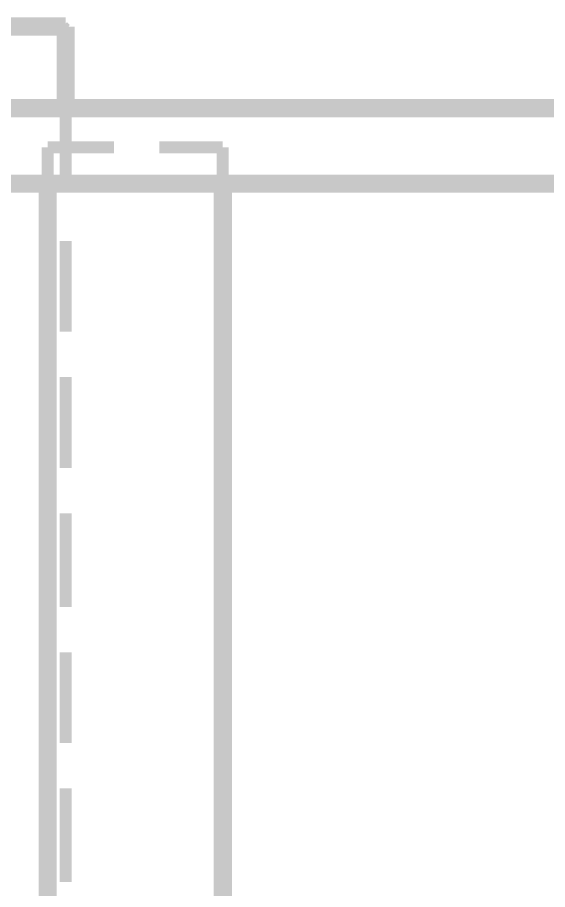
# Model space of a CAD drawing. Extents: x 0.1 to 11.6, y 0.3 to 16.2.
# Drawn here: x 8.4317 to 8.7242, y 14.0625 to 14.5433 of the extents above; entities that cross this region are included whole.
import ezdxf

# ---------------------------------------------------------------- set-up
doc = ezdxf.new("R2010")
doc.units = 0
doc.header["$MEASUREMENT"] = 0

msp = doc.modelspace()

# ---------------------------------------------------------------- linework, layer by layer
at = {"color": 0}
for points, const_width in [([(8.45833, 14.5383), (8.42333, 14.5383)], 0.01), ([(8.45833, 14.4933), (8.45833, 14.5383)], 0.01), ([(8.45833, 14.5367), (8.45665, 14.5383)], 0.00667), ([(9.23833, 14.4933), (8.29167, 14.4933)], 0.01), ([(8.45833, 14.4467), (8.45833, 14.4933)], 0.00667), ([(8.48665, 14.4917), (8.43668, 14.4917)], 0.00667), ([(8.56332, 14.4917), (8.51167, 14.4917)], 0.00667), ([(8.63835, 14.4917), (8.58832, 14.4917)], 0.00667), ([(8.715, 14.4917), (8.66336, 14.4917)], 0.00667), ([(8.44835, 14.4717), (8.44835, 14.4517)], 0.00667), ([(8.48503, 14.4717), (8.44835, 14.4717)], 0.00667), ([(8.54497, 14.4717), (8.50999, 14.4717)], 0.00667), ([(8.54497, 14.4517), (8.54497, 14.4717)], 0.00667), ([(8.29167, 14.4517), (8.90169, 14.4517)], 0.01), ([(8.44835, 14.4517), (8.44835, 13.7267)], 0.01), ([(8.54497, 13.7267), (8.54497, 14.4517)], 0.01), ([(8.43668, 14.4533), (8.48665, 14.4533)], 0.00667), ([(8.51167, 14.4533), (8.56332, 14.4533)], 0.00667), ([(8.58832, 14.4533), (8.63835, 14.4533)], 0.00667), ([(8.66336, 14.4533), (8.715, 14.4533)], 0.00667), ([(8.45833, 14.37), (8.45833, 14.42)], 0.00667), ([(8.45833, 14.295), (8.45833, 14.345)], 0.00667), ([(8.45833, 14.2183), (8.45833, 14.27)], 0.00667), ([(8.45833, 14.1433), (8.45833, 14.1933)], 0.00667), ([(8.45833, 14.0667), (8.45833, 14.1183)], 0.00667)]:
    msp.add_lwpolyline(points, dxfattribs=dict(at, const_width=const_width))

doc.saveas('drawing.dxf')
